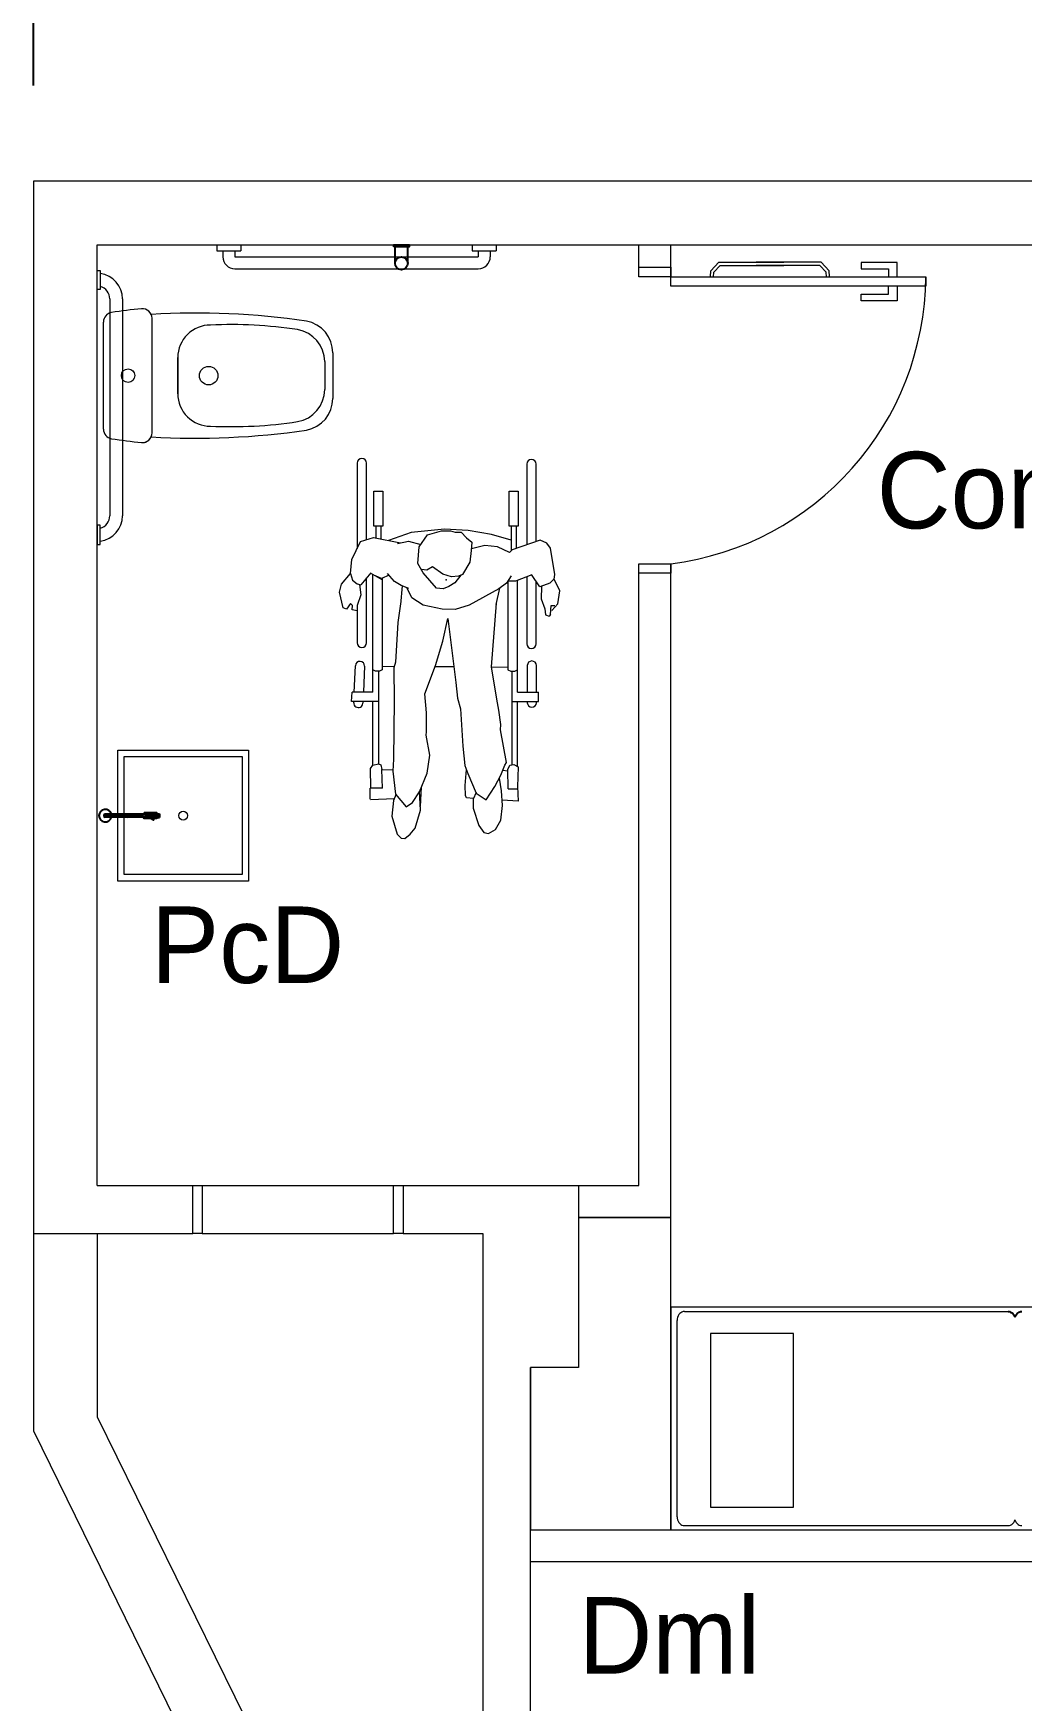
# Model space of a CAD drawing. Header units: metres. Extents: x 2999 to 3109, y 1752 to 1796.
# Drawn here: x 2999.38 to 3002.48, y 1769.32 to 1774.55 of the extents above; entities that cross this region are included whole.
import ezdxf

# ---------------------------------------------------------------- set-up
doc = ezdxf.new("R2010")
doc.units = ezdxf.units.M
for name, color, linetype in [('Lay Out', 31, 'Continuous'), ('PAREDES', 7, 'Continuous'), ('VAGAS', 253, 'Continuous')]:
    doc.layers.add(name, color=color, linetype=linetype)
doc.styles.add('PADRAO MK', font='')
doc.styles.add('ROMANS', font='romans', dxfattribs={"height": 0.16})
doc.styles.get("Standard").update_dxf_attribs({"font": 'arial.ttf'})
doc.styles.get('PADRAO MK').set_extended_font_data('AvantGarde Bk BT')
doc.dimstyles.new('Cota', dxfattribs={"dimtxt": 0.07, "dimasz": 0.08, "dimexe": 0.04, "dimexo": 0.04, "dimgap": 0.02, "dimtad": 1, "dimtxsty": 'Standard', "dimcen": 2.5, "dimclrd": 252, "dimclre": 252, "dimadec": 0, "dimazin": 0, "dimtfac": 1, "dimtmove": 0, "dimatfit": 3, "dimfxl": 1, "dimarcsym": 0})

# ---------------------------------------------------------------- blocks, each defined once
blk = doc.blocks.new('*D8')
at = {"layer": 'DEFPOINTS', "color": 0, "transparency": 16777216}
for p in [(3103.6223, 1794.6316), (2999.3766, 1774.0836), (3103.6223, 1773.8875)]:
    blk.add_point(p, dxfattribs=at)
at = {"layer": 'VAGAS', "color": 1, "lineweight": -2, "transparency": 16777216}
for p, q in [((2999.3766, 1774.3836), (2999.3766, 1795.1316)), ((3103.6223, 1774.1875), (3103.6223, 1795.1316)), ((2999.7266, 1794.6316), (3103.2723, 1794.6316))]:
    blk.add_line(p, q, dxfattribs=at)
at = {"layer": 'VAGAS', "color": 1, "transparency": 16777216}
for points in [[(2999.7266, 1794.6899), (2999.7266, 1794.5732), (2999.3766, 1794.6316)], [(3103.2723, 1794.6899), (3103.2723, 1794.5732), (3103.6223, 1794.6316)]]:
    blk.add_solid(points, dxfattribs=at)
at = {"layer": 'VAGAS', "color": 7, "transparency": 16777216, "insert": (3051.4994, 1795.4458), "char_height": 0.16, "attachment_point": 5, "style": 'ROMANS'}
blk.add_mtext('{\\H7.5x;104,25}', dxfattribs=at)
blk = doc.blocks.new('_ArchTick')
at = {"color": 0, "linetype": 'ByBlock', "const_width": 0.15}
blk.add_lwpolyline([(-0.5, -0.5), (0.5, 0.5)], dxfattribs=at)
blk = doc.blocks.new('03')
at = {"layer": 'Lay Out'}
for p, q in [((589.0305, -874.5208), (589.0819, -874.5208)), ((589.0305, -874.5608), (589.0819, -874.5608))]:
    blk.add_line(p, q, dxfattribs=at)
blk.add_lwpolyline([(589.0819, -874.5169), (589.0883, -874.5169), (589.0883, -874.5651), (589.0819, -874.5651)], close=True, dxfattribs=at)
at = {"layer": 'Lay Out', "color": 3}
blk.add_circle((589.0305, -874.5408), 0.02, dxfattribs=at)
blk = doc.blocks.new('torneira 00')
at = {"layer": 'Lay Out'}
for p, q in [((-0.0049, -0.1393), (-0.0049, -0.0199)), ((-0.0033, -0.1387), (-0.0033, -0.0163)), ((0, -0.1381), (0, -0.0149)), ((0.0037, -0.1386), (0.0037, -0.0165)), ((0.0051, -0.1391), (0.0051, -0.0199)), ((-0.0018, -0.1501), (-0.0136, -0.1708)), ((0, -0.151), (-0.0118, -0.1717)), ((-0.0086, -0.1621), (-0.0086, -0.1418)), ((-0.0074, -0.1823), (-0.0074, -0.1426)), ((-0.0048, -0.1838), (-0.0048, -0.1438)), ((-0.0001, -0.1848), (-0.0001, -0.1446)), ((0.0046, -0.1839), (0.0046, -0.1437)), ((0.0074, -0.1825), (0.0074, -0.1423)), ((0.0086, -0.1816), (0.0086, -0.1414)), ((-0.0086, -0.1814), (-0.0086, -0.1661)), ((-0.0057, -0.1834), (-0.0057, -0.19)), ((0.0058, -0.1834), (0.0058, -0.19))]:
    blk.add_line(p, q, dxfattribs=at)
for centre, radius, start, end in [((0, -0.0199), 0.0199, 284.6096, 255.5383), ((0.0001, -0.0199), 0.005, 0.2444, 179.7148), ((0.0001, -0.0897), 0.005, 0.2444, 179.7148), ((-0.0012, -0.1512), 0.00127, 11.3567, 115.5731), ((-0.0125, -0.1709), 0.00109, 176.6381, 310.2917), ((0, -0.1796), 0.0119, 241.1536, 298.8464)]:
    blk.add_arc(centre, radius, start, end, dxfattribs=at)
at = {"layer": 'Lay Out', "ltscale": 0.6}
for centre, radius, start, end in [((0.0002, -0.1507), 0.0126, 48.0935, 134.6113), ((-0.0002, -0.1308), 0.0138, 232.8261, 309.8787), ((0.0001, -0.1719), 0.0128, 227.2491, 311.4193)]:
    blk.add_arc(centre, radius, start, end, dxfattribs=at)
blk = doc.blocks.new('A$C4E226C7C')
at = {"layer": 'Lay Out'}
for p, q in [((0, 0), (0.004, 0.0004)), ((0.004, 0.0004), (0.0078, 0.0017)), ((0.0078, 0.0017), (0.0114, 0.0037)), ((0.0114, 0.0037), (0.0147, 0.0065)), ((0.0147, 0.0065), (0.0175, 0.0099)), ((0.0175, 0.0099), (0.0198, 0.0138)), ((0.0198, 0.0138), (0.0213, 0.0178)), ((0.0213, 0.0178), (0.0228, 0.0138)), ((0.0228, 0.0138), (0.0251, 0.0099)), ((0.0251, 0.0099), (0.0279, 0.0065)), ((0.0279, 0.0065), (0.0311, 0.0037)), ((0.0311, 0.0037), (0.0347, 0.0017)), ((0.0347, 0.0017), (0.0385, 0.0004)), ((0.0385, 0.0004), (0.0424, 0))]:
    blk.add_line(p, q, dxfattribs=at)

msp = doc.modelspace()

# ---------------------------------------------------------------- linework, layer by layer
at = {"layer": 'PAREDES', "color": 253, "lineweight": 0}
for p, q in [((3006.9266, 1774.0836), (2999.3766, 1774.0836)), ((2999.3766, 1774.0836), (2999.3766, 1770.7836)), ((2999.5766, 1770.9336), (2999.5766, 1773.8836)), ((2999.5766, 1773.8836), (3006.7266, 1773.8836)), ((2999.9526, 1773.8836), (2999.9526, 1773.8648)), ((2999.9526, 1773.8836), (2999.9526, 1773.8648)), ((2999.9526, 1773.8648), (3000.0276, 1773.8648)), ((2999.9714, 1773.8648), (2999.9714, 1773.8461)), ((3000.0089, 1773.8648), (3000.0089, 1773.8461)), ((3000.0276, 1773.8836), (3000.0276, 1773.8648)), ((3000.0276, 1773.8836), (3000.0276, 1773.8648)), ((3000.7538, 1773.8836), (3000.7538, 1773.8648)), ((3000.7538, 1773.8836), (3000.7538, 1773.8648)), ((3000.7538, 1773.8648), (3000.8288, 1773.8648)), ((3000.7726, 1773.8648), (3000.7726, 1773.8461)), ((3000.8101, 1773.8648), (3000.8101, 1773.8461)), ((3000.8288, 1773.8836), (3000.8288, 1773.8648)), ((3000.8288, 1773.8836), (3000.8288, 1773.8648)), ((3001.2766, 1773.7836), (3001.2766, 1773.8836)), ((3001.3766, 1773.7836), (3001.3766, 1773.8836)), ((3000.0089, 1773.8461), (3000.7726, 1773.8461)), ((3000.0089, 1773.8086), (3000.7726, 1773.8086)), ((2999.6166, 1773.7141), (2999.6166, 1773.0341)), ((2999.6566, 1773.7141), (2999.6566, 1773.0341)), ((2999.5966, 1773.3054), (2999.5966, 1773.6417)), ((2999.749, 1773.2937), (2999.749, 1773.6534)), ((3000.3162, 1773.5449), (3000.3162, 1773.4023)), ((2999.8298, 1773.5305), (2999.8298, 1773.4167)), ((2999.8298, 1773.4167), (2999.8298, 1773.5305)), ((3000.2908, 1773.5175), (3000.2908, 1773.4297)), ((3000.3929, 1773.1992), (3000.3929, 1772.9318)), ((3000.422, 1772.9588), (3000.422, 1773.1992)), ((3000.9248, 1773.1962), (3000.9248, 1772.9431)), ((3000.954, 1772.953), (3000.954, 1773.1962)), ((3000.445, 1773.0019), (3000.445, 1773.1111)), ((3000.445, 1773.1111), (3000.4731, 1773.1111)), ((3000.4731, 1773.1111), (3000.4731, 1773.0019)), ((3000.8696, 1773.0019), (3000.8696, 1773.1111)), ((3000.8696, 1773.1111), (3000.8977, 1773.1111)), ((3000.8977, 1773.1111), (3000.8977, 1773.0019)), ((3000.403, 1772.9529), (3000.4439, 1772.9656)), ((3000.4439, 1772.9656), (3000.5283, 1772.9494)), ((3000.4731, 1773.0019), (3000.445, 1773.0019)), ((3000.451, 1773.0019), (3000.451, 1772.9642)), ((3000.4673, 1773.0018), (3000.4673, 1772.9611)), ((3000.5618, 1772.9812), (3000.4913, 1772.9565)), ((3000.6663, 1772.9925), (3000.5618, 1772.9812)), ((3000.5867, 1772.9365), (3000.6131, 1772.9741)), ((3000.6131, 1772.9741), (3000.6575, 1772.9864)), ((3000.6575, 1772.9864), (3000.6858, 1772.9871)), ((3000.7408, 1772.9884), (3000.6663, 1772.9925)), ((3000.6858, 1772.9871), (3000.6998, 1772.9828)), ((3000.6998, 1772.9828), (3000.7186, 1772.9826)), ((3000.7186, 1772.9826), (3000.7354, 1772.965)), ((3000.7354, 1772.965), (3000.7522, 1772.9514)), ((3000.814, 1772.9755), (3000.7408, 1772.9884)), ((3000.8756, 1772.9575), (3000.814, 1772.9755)), ((3000.8977, 1773.0019), (3000.8696, 1773.0019)), ((3000.8756, 1773.0012), (3000.8756, 1772.9242)), ((3000.8919, 1773.0018), (3000.8919, 1772.9319)), ((3000.3762, 1772.8971), (3000.403, 1772.9529)), ((3000.5194, 1772.9476), (3000.5538, 1772.9544)), ((3000.5538, 1772.9544), (3000.5918, 1772.9437)), ((3000.5831, 1772.8841), (3000.5867, 1772.9365)), ((3000.7506, 1772.9255), (3000.7459, 1772.8889)), ((3000.7522, 1772.9514), (3000.7506, 1772.9255)), ((3000.7926, 1772.9407), (3000.7509, 1772.9305)), ((3000.8333, 1772.9362), (3000.7926, 1772.9407)), ((3000.8705, 1772.9193), (3000.8333, 1772.9362)), ((3000.8791, 1772.9275), (3000.8705, 1772.9193)), ((3000.9664, 1772.9572), (3000.8791, 1772.9275)), ((3000.9872, 1772.9484), (3000.9664, 1772.9572)), ((3000.9991, 1772.932), (3000.9872, 1772.9484)), ((3001.013, 1772.8498), (3000.9991, 1772.932)), ((3000.3714, 1772.8531), (3000.3762, 1772.8971)), ((3000.5999, 1772.8551), (3000.5831, 1772.8841)), ((3000.6111, 1772.8636), (3000.594, 1772.8653)), ((3000.6294, 1772.8743), (3000.6111, 1772.8636)), ((3000.6618, 1772.8505), (3000.6294, 1772.8743)), ((3000.7459, 1772.8889), (3000.723, 1772.8502)), ((3001.2766, 1770.9336), (3001.2766, 1772.8836)), ((3001.3766, 1770.8336), (3001.3766, 1772.8836)), ((3000.3373, 1772.7946), (3000.3437, 1772.8194)), ((3000.3437, 1772.8194), (3000.3714, 1772.8531)), ((3000.3714, 1772.8531), (3000.3782, 1772.8323)), ((3000.3782, 1772.8323), (3000.3925, 1772.8202)), ((3000.3925, 1772.8202), (3000.4044, 1772.8179)), ((3000.3994, 1772.8186), (3000.4042, 1772.7863)), ((3000.4351, 1772.8556), (3000.4044, 1772.8179)), ((3000.422, 1772.6358), (3000.422, 1772.8396)), ((3000.4714, 1772.8328), (3000.4341, 1772.8544)), ((3000.4414, 1772.4814), (3000.4414, 1772.8502)), ((3000.469, 1772.8376), (3000.4496, 1772.8454)), ((3000.4927, 1772.848), (3000.469, 1772.8376)), ((3000.4714, 1772.8387), (3000.4714, 1772.5512)), ((3000.5094, 1772.828), (3000.4879, 1772.853)), ((3000.5301, 1772.8153), (3000.5094, 1772.828)), ((3000.5339, 1772.8139), (3000.5287, 1772.7561)), ((3000.5544, 1772.8063), (3000.5301, 1772.8153)), ((3000.5646, 1772.7767), (3000.5481, 1772.8087)), ((3000.6418, 1772.807), (3000.5999, 1772.8551)), ((3000.6622, 1772.805), (3000.6418, 1772.807)), ((3000.6885, 1772.8425), (3000.6618, 1772.8505)), ((3000.6805, 1772.8119), (3000.6622, 1772.805)), ((3000.6993, 1772.8238), (3000.6805, 1772.8119)), ((3000.7106, 1772.8445), (3000.6885, 1772.8425)), ((3000.7181, 1772.8479), (3000.6993, 1772.8238)), ((3000.723, 1772.8502), (3000.7106, 1772.8445)), ((3000.8371, 1772.8049), (3000.7443, 1772.7542)), ((3000.8287, 1772.7561), (3000.8397, 1772.8068)), ((3000.861, 1772.8226), (3000.8371, 1772.8049)), ((3000.8762, 1772.8457), (3000.861, 1772.8226)), ((3000.8655, 1772.8294), (3000.8655, 1772.5512)), ((3000.8891, 1772.8293), (3000.8667, 1772.8294)), ((3000.9402, 1772.8492), (3000.8891, 1772.8293)), ((3000.8956, 1772.4814), (3000.8956, 1772.8318)), ((3000.9248, 1772.8432), (3000.9248, 1772.6328)), ((3000.9656, 1772.8116), (3000.9396, 1772.8501)), ((3000.954, 1772.6328), (3000.954, 1772.8289)), ((3000.9974, 1772.8227), (3000.9656, 1772.8116)), ((3000.9709, 1772.8126), (3000.9703, 1772.7732)), ((3001.0104, 1772.836), (3000.9974, 1772.8227)), ((3001.0102, 1772.8352), (3001.013, 1772.8498)), ((3001.028, 1772.7991), (3001.0102, 1772.8352)), ((3000.3483, 1772.7458), (3000.3373, 1772.7946)), ((3000.3717, 1772.759), (3000.359, 1772.7407)), ((3000.3776, 1772.7524), (3000.3717, 1772.759)), ((3000.3773, 1772.7396), (3000.3776, 1772.7524)), ((3000.4042, 1772.7863), (3000.3925, 1772.7522)), ((3000.3929, 1772.7532), (3000.3929, 1772.6358)), ((3000.5288, 1772.7575), (3000.5202, 1772.6993)), ((3000.5998, 1772.7539), (3000.5646, 1772.7767)), ((3000.6593, 1772.7414), (3000.5998, 1772.7539)), ((3000.7443, 1772.7542), (3000.6999, 1772.7405)), ((3000.8145, 1772.5605), (3000.8296, 1772.76)), ((3000.9703, 1772.7732), (3000.9818, 1772.7418)), ((3000.999, 1772.7246), (3001.0017, 1772.7528)), ((3001.0017, 1772.7528), (3001.0123, 1772.753)), ((3001.0033, 1772.7368), (3001.0221, 1772.7576)), ((3001.0221, 1772.7576), (3001.028, 1772.7991)), ((3000.359, 1772.7407), (3000.3483, 1772.7458)), ((3000.3926, 1772.7358), (3000.3773, 1772.7396)), ((3000.6999, 1772.7405), (3000.6593, 1772.7414)), ((3000.6609, 1772.6409), (3000.6767, 1772.7116)), ((3000.6767, 1772.7116), (3000.7021, 1772.5112)), ((3000.9818, 1772.7418), (3000.9832, 1772.7231)), ((3000.9832, 1772.7231), (3000.995, 1772.719)), ((3000.999, 1772.7246), (3000.995, 1772.719)), ((3000.5202, 1772.6993), (3000.5125, 1772.5745)), ((3000.6382, 1772.5644), (3000.6609, 1772.6409)), ((3000.3835, 1772.4814), (3000.3874, 1772.564)), ((3000.4157, 1772.5627), (3000.412, 1772.4815)), ((3000.4502, 1772.5466), (3000.4414, 1772.5512)), ((3000.4626, 1772.5466), (3000.4502, 1772.5466)), ((3000.4593, 1772.5461), (3000.4593, 1772.2561)), ((3000.4714, 1772.5512), (3000.4626, 1772.5466)), ((3000.5082, 1772.5609), (3000.4713, 1772.5604)), ((3000.5125, 1772.5745), (3000.5072, 1772.5575)), ((3000.5072, 1772.5575), (3000.5084, 1772.4542)), ((3000.6053, 1772.4759), (3000.6382, 1772.5644)), ((3000.6959, 1772.5608), (3000.6368, 1772.5604)), ((3000.8308, 1772.4593), (3000.8145, 1772.5605)), ((3000.8655, 1772.5587), (3000.8147, 1772.5595)), ((3000.8655, 1772.5512), (3000.8743, 1772.5466)), ((3000.8743, 1772.5466), (3000.8868, 1772.5466)), ((3000.8776, 1772.5466), (3000.8776, 1772.2522)), ((3000.8868, 1772.5466), (3000.8956, 1772.5512)), ((3000.9264, 1772.5645), (3000.9264, 1772.4814)), ((3000.9548, 1772.4814), (3000.9548, 1772.5645)), ((3000.7021, 1772.5112), (3000.707, 1772.4621)), ((3000.375, 1772.4514), (3000.3766, 1772.4814)), ((3000.4593, 1772.4514), (3000.375, 1772.4514)), ((3000.4414, 1772.4814), (3000.3766, 1772.4814)), ((3000.3819, 1772.4475), (3000.3821, 1772.4514)), ((3000.4106, 1772.4514), (3000.4103, 1772.4462)), ((3000.4412, 1772.2511), (3000.4412, 1772.4514)), ((3000.5084, 1772.4542), (3000.5067, 1772.2706)), ((3000.6104, 1772.4166), (3000.6053, 1772.4759)), ((3000.707, 1772.4621), (3000.717, 1772.4286)), ((3000.8374, 1772.4249), (3000.8308, 1772.4593)), ((3000.8774, 1772.4514), (3000.9619, 1772.4514)), ((3000.8955, 1772.4814), (3000.9617, 1772.4814)), ((3000.8957, 1772.2478), (3000.8957, 1772.4514)), ((3000.9264, 1772.4514), (3000.9264, 1772.4479)), ((3000.9548, 1772.4479), (3000.9548, 1772.4517)), ((3000.9619, 1772.4514), (3000.9617, 1772.4814)), ((3000.6103, 1772.3564), (3000.6104, 1772.4166)), ((3000.717, 1772.4286), (3000.7246, 1772.3112)), ((3000.8437, 1772.3796), (3000.8374, 1772.4249)), ((3000.6089, 1772.3456), (3000.6103, 1772.3564)), ((3000.6204, 1772.2832), (3000.6089, 1772.3456)), ((3000.8418, 1772.3624), (3000.8437, 1772.3796)), ((3000.8607, 1772.2602), (3000.8418, 1772.3624)), ((3000.6125, 1772.2265), (3000.6204, 1772.2832)), ((3000.7246, 1772.3112), (3000.7306, 1772.2509)), ((3000.4348, 1772.2416), (3000.4422, 1772.2525)), ((3000.4356, 1772.1803), (3000.4348, 1772.2416)), ((3000.4422, 1772.2525), (3000.4593, 1772.2562)), ((3000.4593, 1772.2561), (3000.4669, 1772.2531)), ((3000.4669, 1772.2531), (3000.4704, 1772.2386)), ((3000.4704, 1772.2386), (3000.5051, 1772.2377)), ((3000.4723, 1772.18), (3000.4704, 1772.2386)), ((3000.5067, 1772.2706), (3000.5048, 1772.2328)), ((3000.5048, 1772.2328), (3000.5129, 1772.1608)), ((3000.7306, 1772.2509), (3000.7399, 1772.2261)), ((3000.7317, 1772.1885), (3000.7354, 1772.238)), ((3000.8437, 1772.2203), (3000.8556, 1772.2519)), ((3000.8496, 1772.2361), (3000.8651, 1772.2344)), ((3000.8556, 1772.2519), (3000.8607, 1772.2602)), ((3000.8651, 1772.2381), (3000.8713, 1772.2516)), ((3000.8661, 1772.1779), (3000.8651, 1772.2381)), ((3000.8713, 1772.2516), (3000.8836, 1772.2537)), ((3000.8836, 1772.2537), (3000.8974, 1772.2469)), ((3000.8974, 1772.2469), (3000.8953, 1772.1837)), ((3000.4329, 1772.145), (3000.4335, 1772.1803)), ((3000.4723, 1772.18), (3000.4334, 1772.1803)), ((3000.5877, 1772.1683), (3000.6125, 1772.2265)), ((3000.5908, 1772.1219), (3000.5939, 1772.1828)), ((3000.7321, 1772.1568), (3000.7317, 1772.1885)), ((3000.7399, 1772.2261), (3000.7663, 1772.164)), ((3000.7968, 1772.143), (3000.8247, 1772.1851)), ((3000.8247, 1772.1851), (3000.8437, 1772.2203)), ((3000.845, 1772.1713), (3000.839, 1772.2116)), ((3000.8661, 1772.1779), (3000.8961, 1772.1774)), ((3000.896, 1772.1853), (3000.8982, 1772.1393)), ((3000.4339, 1772.1448), (3000.5093, 1772.1478)), ((3000.5063, 1772.1407), (3000.5017, 1772.0918)), ((3000.5142, 1772.1593), (3000.5063, 1772.1407)), ((3000.5129, 1772.1608), (3000.5465, 1772.1216)), ((3000.5465, 1772.1216), (3000.5663, 1772.1345)), ((3000.5663, 1772.1345), (3000.5877, 1772.1683)), ((3000.5914, 1772.1108), (3000.5885, 1772.17)), ((3000.7357, 1772.1492), (3000.7321, 1772.1568)), ((3000.7575, 1772.1479), (3000.7357, 1772.1492)), ((3000.7654, 1772.1662), (3000.7563, 1772.1449)), ((3000.7563, 1772.1449), (3000.757, 1772.1169)), ((3000.7663, 1772.164), (3000.7968, 1772.143)), ((3000.843, 1772.0793), (3000.8489, 1772.1257)), ((3000.8489, 1772.1257), (3000.845, 1772.1713)), ((3000.8982, 1772.1393), (3000.8475, 1772.1424)), ((3000.5017, 1772.0918), (3000.5176, 1772.0351)), ((3000.5744, 1772.0549), (3000.5914, 1772.1108)), ((3000.757, 1772.1169), (3000.7744, 1772.0629)), ((3000.8266, 1772.0503), (3000.843, 1772.0793)), ((3000.5176, 1772.0351), (3000.5306, 1772.0226)), ((3000.5306, 1772.0226), (3000.5416, 1772.0222)), ((3000.5416, 1772.0222), (3000.5592, 1772.0356)), ((3000.5592, 1772.0356), (3000.5744, 1772.0549)), ((3000.7744, 1772.0629), (3000.7896, 1772.0413)), ((3000.7896, 1772.0413), (3000.8043, 1772.0375)), ((3000.8043, 1772.0375), (3000.8266, 1772.0503)), ((2999.5766, 1770.9336), (2999.8766, 1770.9336)), ((2999.8766, 1770.7836), (2999.8766, 1770.9336)), ((2999.8766, 1770.9336), (2999.9066, 1770.9336)), ((2999.8766, 1770.7836), (2999.8766, 1770.9336)), ((2999.9066, 1770.9336), (3000.5065, 1770.9336)), ((2999.9066, 1770.9336), (2999.9066, 1770.7836)), ((3000.5065, 1770.9336), (3000.5365, 1770.9336)), ((3000.5065, 1770.7836), (3000.5065, 1770.9336)), ((3000.5365, 1770.9336), (3001.0866, 1770.9336)), ((3000.5365, 1770.9336), (3000.5365, 1770.7836)), ((3000.5365, 1770.9336), (3000.5365, 1770.7836)), ((3001.0866, 1770.9336), (3001.0866, 1770.3636)), ((3001.0866, 1770.9336), (3001.2766, 1770.9336)), ((3001.0866, 1770.8336), (3001.3766, 1770.8336)), ((3001.3766, 1770.8336), (3001.0866, 1770.8336)), ((3001.0866, 1770.8336), (3001.0866, 1770.3636)), ((3001.3766, 1769.8536), (3001.3766, 1770.8336)), ((2999.3766, 1770.7836), (2999.3766, 1770.1648)), ((2999.3766, 1770.7836), (2999.8766, 1770.7836)), ((2999.5766, 1770.7836), (2999.5766, 1770.2089)), ((2999.9066, 1770.7836), (2999.8766, 1770.7836)), ((2999.9066, 1770.7836), (3000.5065, 1770.7836)), ((3000.5365, 1770.7836), (3000.5065, 1770.7836)), ((3000.5365, 1770.7836), (3000.7866, 1770.7836)), ((3000.7866, 1770.7836), (3000.7866, 1769.2336)), ((3001.3766, 1770.5536), (3003.3766, 1770.5536)), ((3001.3766, 1770.5536), (3001.3766, 1769.8536)), ((3001.3966, 1770.5158), (3001.3963, 1770.511)), ((3001.3963, 1769.895), (3001.3963, 1770.511)), ((3001.3976, 1770.5204), (3001.3966, 1770.5158)), ((3001.3993, 1770.5248), (3001.3976, 1770.5204)), ((3001.4016, 1770.5288), (3001.3993, 1770.5248)), ((3001.4044, 1770.5322), (3001.4016, 1770.5288)), ((3001.4077, 1770.5349), (3001.4044, 1770.5322)), ((3001.4113, 1770.537), (3001.4077, 1770.5349)), ((3001.4151, 1770.5382), (3001.4113, 1770.537)), ((3001.4191, 1770.5386), (3001.4151, 1770.5382)), ((3001.4191, 1770.5386), (3002.435, 1770.5386)), ((3001.7614, 1769.9367), (3001.7614, 1770.4699)), ((3000.9366, 1769.2336), (3000.9366, 1770.3636)), ((3001.0866, 1770.3636), (3000.9366, 1770.3636)), ((3001.0866, 1770.3636), (3000.9366, 1770.3636)), ((3000.9366, 1770.3636), (3000.9366, 1769.8536)), ((2999.5766, 1770.2089), (3005.819, 1757.5136)), ((2999.3766, 1770.1648), (3005.6915, 1757.3136)), ((3001.3963, 1769.895), (3001.3966, 1769.8902)), ((3001.3966, 1769.8902), (3001.3976, 1769.8856)), ((3001.3976, 1769.8856), (3001.3993, 1769.8812)), ((3001.3993, 1769.8812), (3001.4016, 1769.8773)), ((3001.4016, 1769.8773), (3001.4044, 1769.8739)), ((3002.4497, 1769.8739), (3002.4525, 1769.8773)), ((3002.4525, 1769.8773), (3002.4548, 1769.8812)), ((3002.4548, 1769.8812), (3002.4563, 1769.8852)), ((3002.4563, 1769.8852), (3002.4578, 1769.8812)), ((3002.4578, 1769.8812), (3002.4601, 1769.8773)), ((3002.4601, 1769.8773), (3002.4629, 1769.8739)), ((3000.9366, 1769.8536), (3001.3766, 1769.8536)), ((3000.9366, 1769.8536), (3004.1516, 1769.8536)), ((3001.3766, 1769.8536), (3003.3766, 1769.8536)), ((3001.4044, 1769.8739), (3001.4077, 1769.8711)), ((3001.4077, 1769.8711), (3001.4113, 1769.8691)), ((3001.4113, 1769.8691), (3001.4151, 1769.8678)), ((3001.4151, 1769.8678), (3001.4191, 1769.8674)), ((3001.4191, 1769.8674), (3002.435, 1769.8674)), ((3002.435, 1769.8674), (3002.439, 1769.8678)), ((3002.439, 1769.8678), (3002.4428, 1769.8691)), ((3002.4428, 1769.8691), (3002.4464, 1769.8711)), ((3002.4464, 1769.8711), (3002.4497, 1769.8739)), ((3002.4629, 1769.8739), (3002.4661, 1769.8711)), ((3002.4661, 1769.8711), (3002.4696, 1769.8691)), ((3002.4696, 1769.8691), (3002.4734, 1769.8678)), ((3002.4734, 1769.8678), (3002.4774, 1769.8674)), ((3003.9516, 1769.7536), (3000.9366, 1769.7536))]:
    msp.add_line(p, q, dxfattribs=at)
for points in [[(2999.5866, 1773.8033), (2999.5866, 1773.7433), (2999.5766, 1773.7433), (2999.5766, 1773.8033)], [(2999.5866, 1772.9441), (2999.5866, 1773.0041), (2999.5766, 1773.0041), (2999.5766, 1772.9441)], [(3001.7614, 1770.4699), (3001.5014, 1770.4699), (3001.5014, 1769.9256), (3001.7614, 1769.9256)]]:
    msp.add_lwpolyline(points, close=True, dxfattribs=at)
for points in [[(3001.3766, 1773.8136), (3001.3766, 1773.7836), (3001.2766, 1773.7836), (3001.2766, 1773.8136), (3001.3766, 1773.8136)], [(3001.5007, 1773.7844), (3001.5022, 1773.8022), (3001.527, 1773.8293), (3001.7314, 1773.8293)], [(3001.5107, 1773.7836), (3001.5119, 1773.798), (3001.5314, 1773.8193), (3001.7314, 1773.8193)], [(3001.8747, 1773.7844), (3001.8732, 1773.8022), (3001.8484, 1773.8293), (3001.644, 1773.8293)], [(3001.8648, 1773.7836), (3001.8636, 1773.798), (3001.844, 1773.8193), (3001.644, 1773.8193)], [(3002.0871, 1773.7836), (3002.0871, 1773.8288), (3001.9733, 1773.8288), (3001.9733, 1773.8082), (3002.06, 1773.8082), (3002.06, 1773.7836)], [(3001.3766, 1773.7836), (3002.1766, 1773.7836), (3002.1766, 1773.7536), (3001.3766, 1773.7536), (3001.3766, 1773.7836)], [(3002.0871, 1773.7536), (3002.0871, 1773.7083), (3001.9733, 1773.7083), (3001.9733, 1773.7289), (3002.06, 1773.7289), (3002.06, 1773.7536)], [(3001.3766, 1772.8836), (3001.3766, 1772.8536), (3001.2766, 1772.8536), (3001.2766, 1772.8836), (3001.3766, 1772.8836)], [(2999.6417, 1772.0982), (2999.6417, 1772.2987), (3000.0517, 1772.2987), (3000.0517, 1771.8887), (2999.6417, 1771.8887), (2999.6417, 1772.0892)], [(2999.6617, 1772.0982), (2999.6617, 1772.2787), (3000.0317, 1772.2787), (3000.0317, 1771.9087), (2999.6617, 1771.9087), (2999.6617, 1772.0892)]]:
    msp.add_lwpolyline(points, dxfattribs=at)
for centre, radius in [((2999.6739, 1773.4736), 0.0212), ((2999.9266, 1773.4736), 0.0291), ((2999.8467, 1772.0937), 0.0139)]:
    msp.add_circle(centre, radius, dxfattribs=at)
for centre, radius, start, end in [((3000.0089, 1773.8461), 0.0375, 180, 270), ((3000.7726, 1773.8461), 0.0375, 270, 0), ((2999.5766, 1773.7141), 0.08, 0, 82.8192), ((2999.5766, 1773.7141), 0.04, 0, 75.5225), ((3001.2629, 1773.7902), 0.9137, 277.1492, 359.5837), ((2999.6266, 1773.6417), 0.03, 99.0382, 180), ((2999.719, 1773.6534), 0.03, 0, 95.3399), ((2999.6266, 1773.3054), 0.03, 180, 260.9618), ((2999.719, 1773.2937), 0.03, 263.4274, 335.6118), ((2999.719, 1773.2937), 0.03, 264.6601, 360), ((3000.4075, 1773.1992), 0.0146, 0, 180), ((3000.9394, 1773.1962), 0.0146, 0, 180), ((2999.5766, 1773.0341), 0.08, 277.1808, 0), ((2999.5766, 1773.0341), 0.04, 284.4775, 0), ((3000.4075, 1772.6358), 0.0146, 180, 0), ((3000.9394, 1772.6328), 0.0146, 180, 0), ((3000.4015, 1772.5633), 0.0142, 357.3371, 177.3371), ((3000.9406, 1772.5645), 0.0142, 0, 180), ((3000.3961, 1772.4469), 0.0142, 177.3371, 357.3371), ((3000.9406, 1772.4479), 0.0142, 180, 0)]:
    msp.add_arc(centre, radius, start, end, dxfattribs=at)
for centre, major_axis, ratio, start_param, end_param in [((2999.8533, 1772.2166), (-1.0416, 1.0416), 1, -0.6922, -0.627652), ((2999.9268, 1772.1956), (-1.901, 0.0827), 0.774184, 4.58426, 4.841118), ((3000.2146, 1773.5449), (-0.0718, 0.0718), 1, 3.926991, 5.313131), ((2999.9314, 1773.5305), (-0.0718, 0.0718), 1, -0.795696, 0.785398), ((3000.0324, 1772.9273), (-0.995, 0.052), 0.707908, 4.57477, 4.850008), ((3000.1892, 1773.5175), (0.0718, 0.0718), 1, 5.497787, 6.90906), ((2999.9314, 1773.4167), (0.0718, 0.0718), 1, 2.356194, 3.937288), ((2999.9314, 1773.4167), (0.0718, 0.0718), 1, 2.356194, 3.937288), ((2999.9314, 1773.4167), (0.0718, 0.0718), 1, 2.356194, 3.937288), ((2999.9314, 1773.4167), (0.0718, 0.0718), 1, 2.356194, 3.937288), ((2999.9314, 1773.4167), (0.0718, 0.0718), 1, 2.356194, 3.937288), ((2999.9314, 1773.4167), (0.0718, 0.0718), 1, 2.356194, 3.937288), ((2999.9314, 1773.4167), (0.0718, 0.0718), 1, 2.356194, 3.937288), ((2999.9314, 1773.4167), (0.0718, 0.0718), 1, 2.356194, 3.937288), ((2999.9314, 1773.4167), (0.0718, 0.0718), 1, 2.356194, 3.937288), ((2999.9314, 1773.4167), (0.0718, 0.0718), 1, 2.356194, 3.937288), ((2999.9314, 1773.4167), (0.0718, 0.0718), 1, 2.356194, 3.937288), ((2999.9314, 1773.4167), (0.0718, 0.0718), 1, 2.356194, 3.937288), ((2999.9314, 1773.4167), (0.0718, 0.0718), 1, 2.356194, 3.937288), ((2999.9314, 1773.4167), (0.0718, 0.0718), 1, 2.356194, 3.937288), ((2999.9314, 1773.4167), (0.0718, 0.0718), 1, 2.356194, 3.937288), ((2999.9314, 1773.4167), (0.0718, 0.0718), 1, 2.356194, 3.937288), ((2999.9314, 1773.4167), (0.0718, 0.0718), 1, 2.356194, 3.937288), ((2999.9314, 1773.4167), (0.0718, 0.0718), 1, 2.356194, 3.937288), ((2999.9314, 1773.4167), (0.0718, 0.0718), 1, 2.356194, 3.937288), ((2999.9314, 1773.4167), (0.0718, 0.0718), 1, 2.356194, 3.937288), ((2999.9314, 1773.4167), (0.0718, 0.0718), 1, 2.356194, 3.937288), ((2999.9314, 1773.4167), (0.0718, 0.0718), 1, 2.356194, 3.937288), ((2999.9314, 1773.4167), (0.0718, 0.0718), 1, 2.356194, 3.937288), ((2999.9314, 1773.4167), (0.0718, 0.0718), 1, 2.356194, 3.937288), ((2999.9314, 1773.4167), (0.0718, 0.0718), 1, 2.356194, 3.937288), ((2999.9314, 1773.4167), (0.0718, 0.0718), 1, 2.356194, 3.937288), ((2999.9314, 1773.4167), (0.0718, 0.0718), 1, 2.356194, 3.937288), ((2999.9314, 1773.4167), (0.0718, 0.0718), 1, 2.356194, 3.937288), ((2999.9314, 1773.4167), (0.0718, 0.0718), 1, 2.356194, 3.937288), ((2999.9314, 1773.4167), (0.0718, 0.0718), 1, 2.356194, 3.937288), ((2999.9314, 1773.4167), (0.0718, 0.0718), 1, 2.356194, 3.937288), ((2999.9314, 1773.4167), (0.0718, 0.0718), 1, 2.356194, 3.937288), ((2999.9314, 1773.4167), (0.0718, 0.0718), 1, 2.356194, 3.937288), ((2999.9314, 1773.4167), (0.0718, 0.0718), 1, 2.356194, 3.937288), ((2999.9314, 1773.4167), (0.0718, 0.0718), 1, 2.356194, 3.937288), ((2999.9314, 1773.4167), (0.0718, 0.0718), 1, 2.356194, 3.937288), ((2999.9314, 1773.4167), (0.0718, 0.0718), 1, 2.356194, 3.937288), ((2999.9314, 1773.4167), (0.0718, 0.0718), 1, 2.356194, 3.937288), ((2999.9314, 1773.4167), (0.0718, 0.0718), 1, 2.356194, 3.937288), ((2999.9314, 1773.4167), (0.0718, 0.0718), 1, 2.356194, 3.937288), ((2999.9314, 1773.4167), (0.0718, 0.0718), 1, 2.356194, 3.937288), ((2999.9314, 1773.4167), (0.0718, 0.0718), 1, 2.356194, 3.937288), ((2999.9314, 1773.4167), (0.0718, 0.0718), 1, 2.356194, 3.937288), ((2999.9314, 1773.4167), (0.0718, 0.0718), 1, 2.356194, 3.937288), ((2999.9314, 1773.4167), (0.0718, 0.0718), 1, 2.356194, 3.937288), ((2999.9314, 1773.4167), (0.0718, 0.0718), 1, 2.356194, 3.937288), ((2999.9314, 1773.4167), (0.0718, 0.0718), 1, 2.356194, 3.937288), ((2999.9314, 1773.4167), (0.0718, 0.0718), 1, 2.356194, 3.937288), ((2999.9314, 1773.4167), (0.0718, 0.0718), 1, 2.356194, 3.937288), ((2999.9314, 1773.4167), (0.0718, 0.0718), 1, 2.356194, 3.937288), ((2999.9314, 1773.4167), (0.0718, 0.0718), 1, 2.356194, 3.937288), ((2999.9314, 1773.4167), (0.0718, 0.0718), 1, 2.356194, 3.937288), ((2999.9314, 1773.4167), (0.0718, 0.0718), 1, 2.356194, 3.937288), ((2999.9314, 1773.4167), (0.0718, 0.0718), 1, 2.356194, 3.937288), ((2999.9314, 1773.4167), (0.0718, 0.0718), 1, 2.356194, 3.937288), ((2999.9314, 1773.4167), (0.0718, 0.0718), 1, 2.356194, 3.937288), ((2999.9314, 1773.4167), (0.0718, 0.0718), 1, 2.356194, 3.937288), ((2999.9314, 1773.4167), (0.0718, 0.0718), 1, 2.356194, 3.937288), ((2999.9314, 1773.4167), (0.0718, 0.0718), 1, 2.356194, 3.937288), ((2999.9314, 1773.4167), (0.0718, 0.0718), 1, 2.356194, 3.937288), ((2999.9314, 1773.4167), (0.0718, 0.0718), 1, 2.356194, 3.937288), ((2999.9314, 1773.4167), (0.0718, 0.0718), 1, 2.356194, 3.937288), ((2999.9314, 1773.4167), (0.0718, 0.0718), 1, 2.356194, 3.937288), ((2999.9314, 1773.4167), (0.0718, 0.0718), 1, 2.356194, 3.937288), ((2999.9314, 1773.4167), (0.0718, 0.0718), 1, 2.356194, 3.937288), ((2999.9314, 1773.4167), (0.0718, 0.0718), 1, 2.356194, 3.937288), ((2999.9314, 1773.4167), (0.0718, 0.0718), 1, 2.356194, 3.937288), ((2999.9314, 1773.4167), (0.0718, 0.0718), 1, 2.356194, 3.937288), ((2999.9314, 1773.4167), (0.0718, 0.0718), 1, 2.356194, 3.937288), ((2999.9314, 1773.4167), (0.0718, 0.0718), 1, 2.356194, 3.937288), ((2999.9314, 1773.4167), (0.0718, 0.0718), 1, 2.356194, 3.937288), ((2999.9314, 1773.4167), (0.0718, 0.0718), 1, 2.356194, 3.937288), ((2999.9314, 1773.4167), (0.0718, 0.0718), 1, 2.356194, 3.937288), ((2999.9314, 1773.4167), (0.0718, 0.0718), 1, 2.356194, 3.937288), ((2999.9314, 1773.4167), (0.0718, 0.0718), 1, 2.356194, 3.937288), ((2999.9314, 1773.4167), (0.0718, 0.0718), 1, 2.356194, 3.937288), ((2999.9314, 1773.4167), (0.0718, 0.0718), 1, 2.356194, 3.937288), ((2999.9314, 1773.4167), (0.0718, 0.0718), 1, 2.356194, 3.937288), ((2999.9314, 1773.4167), (0.0718, 0.0718), 1, 2.356194, 3.937288), ((2999.9314, 1773.4167), (0.0718, 0.0718), 1, 2.356194, 3.937288), ((2999.9314, 1773.4167), (0.0718, 0.0718), 1, 2.356194, 3.937288), ((2999.9314, 1773.4167), (0.0718, 0.0718), 1, 2.356194, 3.937288), ((2999.9314, 1773.4167), (0.0718, 0.0718), 1, 2.356194, 3.937288), ((2999.9314, 1773.4167), (0.0718, 0.0718), 1, 2.356194, 3.937288), ((2999.9314, 1773.4167), (0.0718, 0.0718), 1, 2.356194, 3.937288), ((2999.9314, 1773.4167), (0.0718, 0.0718), 1, 2.356194, 3.937288), ((2999.9314, 1773.4167), (0.0718, 0.0718), 1, 2.356194, 3.937288), ((2999.9314, 1773.4167), (0.0718, 0.0718), 1, 2.356194, 3.937288), ((2999.9314, 1773.4167), (0.0718, 0.0718), 1, 2.356194, 3.937288), ((2999.9314, 1773.4167), (0.0718, 0.0718), 1, 2.356194, 3.937288), ((2999.9314, 1773.4167), (0.0718, 0.0718), 1, 2.356194, 3.937288), ((2999.9314, 1773.4167), (0.0718, 0.0718), 1, 2.356194, 3.937288), ((2999.9314, 1773.4167), (0.0718, 0.0718), 1, 2.356194, 3.937288), ((2999.9314, 1773.4167), (0.0718, 0.0718), 1, 2.356194, 3.937288), ((2999.9314, 1773.4167), (0.0718, 0.0718), 1, 2.356194, 3.937288), ((2999.9314, 1773.4167), (0.0718, 0.0718), 1, 2.356194, 3.937288), ((2999.9314, 1773.4167), (0.0718, 0.0718), 1, 2.356194, 3.937288), ((2999.9314, 1773.4167), (0.0718, 0.0718), 1, 2.356194, 3.937288), ((2999.9314, 1773.4167), (0.0718, 0.0718), 1, 2.356194, 3.937288), ((2999.9314, 1773.4167), (0.0718, 0.0718), 1, 2.356194, 3.937288), ((2999.9314, 1773.4167), (0.0718, 0.0718), 1, 2.356194, 3.937288), ((2999.9314, 1773.4167), (0.0718, 0.0718), 1, 2.356194, 3.937288), ((2999.9314, 1773.4167), (0.0718, 0.0718), 1, 2.356194, 3.937288), ((2999.9314, 1773.4167), (0.0718, 0.0718), 1, 2.356194, 3.937288), ((2999.9314, 1773.4167), (0.0718, 0.0718), 1, 2.356194, 3.937288), ((2999.9314, 1773.4167), (0.0718, 0.0718), 1, 2.356194, 3.937288), ((2999.9314, 1773.4167), (0.0718, 0.0718), 1, 2.356194, 3.937288), ((2999.9314, 1773.4167), (0.0718, 0.0718), 1, 2.356194, 3.937288), ((2999.9314, 1773.4167), (0.0718, 0.0718), 1, 2.356194, 3.937288), ((2999.9314, 1773.4167), (0.0718, 0.0718), 1, 2.356194, 3.937288), ((2999.9314, 1773.4167), (0.0718, 0.0718), 1, 2.356194, 3.937288), ((2999.9314, 1773.4167), (0.0718, 0.0718), 1, 2.356194, 3.937288), ((2999.9314, 1773.4167), (0.0718, 0.0718), 1, 2.356194, 3.937288), ((2999.9314, 1773.4167), (0.0718, 0.0718), 1, 2.356194, 3.937288), ((2999.9314, 1773.4167), (0.0718, 0.0718), 1, 2.356194, 3.937288), ((2999.9314, 1773.4167), (0.0718, 0.0718), 1, 2.356194, 3.937288), ((2999.9314, 1773.4167), (0.0718, 0.0718), 1, 2.356194, 3.937288), ((2999.9314, 1773.4167), (0.0718, 0.0718), 1, 2.356194, 3.937288), ((2999.9314, 1773.4167), (0.0718, 0.0718), 1, 2.356194, 3.937288), ((2999.9314, 1773.4167), (0.0718, 0.0718), 1, 2.356194, 3.937288), ((2999.9314, 1773.4167), (0.0718, 0.0718), 1, 2.356194, 3.937288), ((2999.9314, 1773.4167), (0.0718, 0.0718), 1, 2.356194, 3.937288), ((2999.9314, 1773.4167), (0.0718, 0.0718), 1, 2.356194, 3.937288), ((2999.9314, 1773.4167), (0.0718, 0.0718), 1, 2.356194, 3.937288), ((2999.9314, 1773.4167), (0.0718, 0.0718), 1, 2.356194, 3.937288), ((2999.9314, 1773.4167), (0.0718, 0.0718), 1, 2.356194, 3.937288), ((2999.9314, 1773.4167), (0.0718, 0.0718), 1, 2.356194, 3.937288), ((2999.9314, 1773.4167), (0.0718, 0.0718), 1, 2.356194, 3.937288), ((2999.9314, 1773.4167), (0.0718, 0.0718), 1, 2.356194, 3.937288), ((2999.9314, 1773.4167), (0.0718, 0.0718), 1, 2.356194, 3.937288), ((2999.9314, 1773.4167), (0.0718, 0.0718), 1, 2.356194, 3.937288), ((2999.9314, 1773.4167), (0.0718, 0.0718), 1, 2.356194, 3.937288), ((2999.9314, 1773.4167), (0.0718, 0.0718), 1, 2.356194, 3.937288), ((2999.9314, 1773.4167), (0.0718, 0.0718), 1, 2.356194, 3.937288), ((2999.9314, 1773.4167), (0.0718, 0.0718), 1, 2.356194, 3.937288), ((2999.9314, 1773.4167), (0.0718, 0.0718), 1, 2.356194, 3.937288), ((2999.9314, 1773.4167), (0.0718, 0.0718), 1, 2.356194, 3.937288), ((2999.9314, 1773.4167), (0.0718, 0.0718), 1, 2.356194, 3.937288), ((2999.9314, 1773.4167), (0.0718, 0.0718), 1, 2.356194, 3.937288), ((2999.9314, 1773.4167), (0.0718, 0.0718), 1, 2.356194, 3.937288), ((2999.9314, 1773.4167), (0.0718, 0.0718), 1, 2.356194, 3.937288), ((2999.9314, 1773.4167), (0.0718, 0.0718), 1, 2.356194, 3.937288), ((2999.9314, 1773.4167), (0.0718, 0.0718), 1, 2.356194, 3.937288), ((2999.9314, 1773.4167), (0.0718, 0.0718), 1, 2.356194, 3.937288), ((2999.9314, 1773.4167), (0.0718, 0.0718), 1, 2.356194, 3.937288), ((2999.9314, 1773.4167), (0.0718, 0.0718), 1, 2.356194, 3.937288), ((2999.9314, 1773.4167), (0.0718, 0.0718), 1, 2.356194, 3.937288), ((2999.9314, 1773.4167), (0.0718, 0.0718), 1, 2.356194, 3.937288), ((2999.9314, 1773.4167), (0.0718, 0.0718), 1, 2.356194, 3.937288), ((2999.9314, 1773.4167), (0.0718, 0.0718), 1, 2.356194, 3.937288), ((2999.9314, 1773.4167), (0.0718, 0.0718), 1, 2.356194, 3.937288), ((2999.9314, 1773.4167), (0.0718, 0.0718), 1, 2.356194, 3.937288), ((2999.9314, 1773.4167), (0.0718, 0.0718), 1, 2.356194, 3.937288), ((2999.9314, 1773.4167), (0.0718, 0.0718), 1, 2.356194, 3.937288), ((3000.1892, 1773.4297), (-0.0718, 0.0718), 1, 2.515718, 3.926991), ((3000.2146, 1773.4023), (0.0718, 0.0718), 1, 4.111647, 5.497787), ((3000.0324, 1774.0198), (-0.995, -0.052), 0.707908, 1.433177, 1.708416), ((2999.8533, 1774.7306), (1.0416, 1.0416), 1, 3.769245, 3.833792), ((2999.9268, 1774.7515), (-1.901, -0.0827), 0.774184, 1.442067, 1.698925), ((2999.9268, 1774.7515), (-1.901, -0.0827), 0.774184, 1.442067, 1.698925), ((2999.9268, 1774.7515), (-1.901, -0.0827), 0.774184, 1.442067, 1.698925), ((2999.9268, 1774.7515), (-1.901, -0.0827), 0.774184, 1.442067, 1.698925), ((2999.9268, 1774.7515), (-1.901, -0.0827), 0.774184, 1.442067, 1.698925), ((2999.9268, 1774.7515), (-1.901, -0.0827), 0.774184, 1.442067, 1.698925)]:
    msp.add_ellipse(centre, major_axis=major_axis, ratio=ratio, start_param=start_param, end_param=end_param, dxfattribs=at)
msp.add_point((3000.6715, 1772.8328), dxfattribs=at)

# ---------------------------------------------------------------- block references
for name, p, rotation in [('03', (2125.9905, 1184.7953), 90.00000000000001), ('torneira 00', (2999.5824, 1772.0937), 89.99999999999997)]:
    msp.add_blockref(name, p, dxfattribs=dict(at, rotation=rotation))
at = {"layer": 'PAREDES', "color": 253, "lineweight": 0, "xscale": -1, "rotation": 180}
msp.add_blockref('A$C4E226C7C', (3002.435, 1770.5386), dxfattribs=at)

# ---------------------------------------------------------------- texts
at = {"layer": 'PAREDES', "color": 253, "lineweight": 0, "style": 'PADRAO MK'}
for s, p in [('Cons. 08', (3002.0226, 1772.9945)), ('PcD', (2999.7456, 1771.5689)), ('Dml', (3001.0868, 1769.4031))]:
    msp.add_text(s, height=0.24, dxfattribs=at).set_placement(p)

# ---------------------------------------------------------------- dimensions: what is measured, and where the dimension line sits
at = {"layer": 'VAGAS', "color": 253}
dim = msp.add_linear_dim(base=(3103.6223, 1794.6316), p1=(2999.3766, 1774.0836), p2=(3103.6223, 1773.8875), text='{\\H7.5x;<>}', dimstyle='Cota', override={"dimtxt": 0.63, "dimasz": 0.35, "dimexe": 0.5, "dimexo": 0.3, "dimgap": 0.1, "dimtxsty": 'ROMANS', "dimblk1": 'ArchTick', "dimblk2": 'ArchTick', "dimclrd": 1, "dimclre": 1, "dimclrt": 7}, dxfattribs=at)
dim.commit()
dim.dimension.update_dxf_attribs({"geometry": '*D8', "text_midpoint": (3051.4994, 1795.4458)})

doc.saveas('drawing.dxf')
